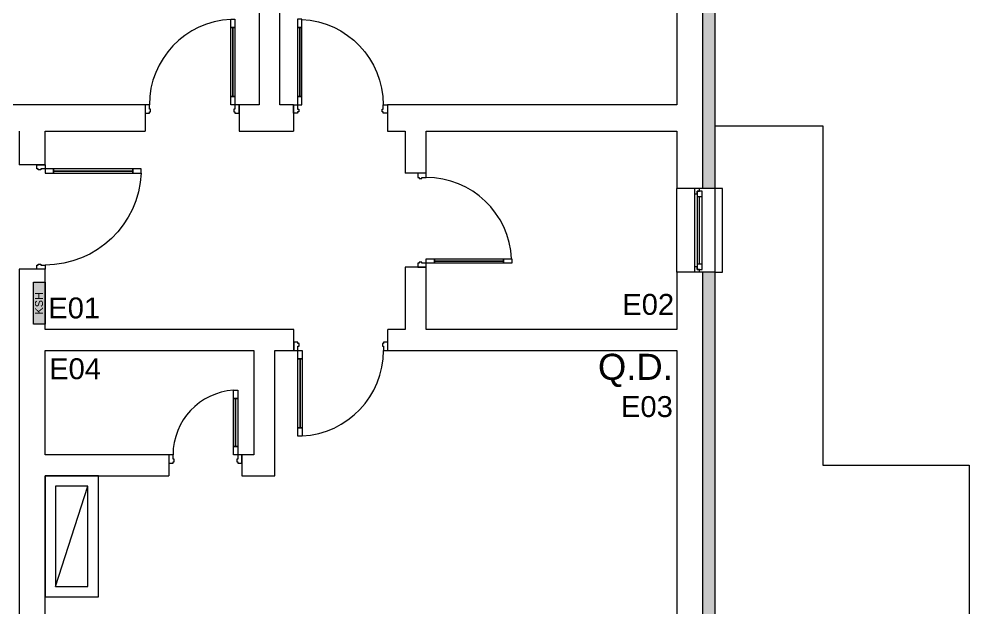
# Model space of a CAD drawing. Header units: millimetres. Extents: x 2773669 to 2919208, y -67651 to -3984.
# Drawn here: x 2828618 to 2837718, y -47324 to -41686 of the extents above; entities that cross this region are included whole.
import ezdxf

# ---------------------------------------------------------------- set-up
doc = ezdxf.new("R2010")
doc.units = ezdxf.units.MM
doc.header["$MEASUREMENT"] = 0
doc.layers.add('0_muret e jashtme', color=7, linetype='Continuous')
for name, color, linetype, lineweight, true_color in [('0_muret e jashtme_Pen_No__82', 7, 'Continuous', 0, 0xaaaaaa), ('ARCHICAD Doors_Pen_No__82', 7, 'Continuous', 0, 0xaaaaaa), ('ARCHICAD Windows_Pen_No__82', 7, 'Continuous', 0, 0xaaaaaa), ('Shell - Roof_Pen_No__82', 7, 'Continuous', 0, 0xaaaaaa), ('Structural - Bearing_Pen_No__82', 7, 'Continuous', 0, 0xaaaaaa), ('Text blocks_Pen_No__82', 7, 'Continuous', 0, 0xaaaaaa)]:
    doc.layers.add(name, color=color, linetype=linetype, lineweight=lineweight, true_color=true_color)
doc.layers.add('Structural - Bearing_Pen_No__19', color=255, linetype='Continuous', lineweight=0)
doc.styles.add('GENERATED_STYLE_1', font='arial.ttf')
pattern_1 = [(90, (2247653.822, -76424.967), (-34.6410162, 0), [20, -40]), (90, (2247636.502, -76394.967), (-34.6410162, 0), [20, -40]), (150, (2247653.822, -76404.967), (17.320508, 30), [20, -40]), (150, (2247619.18, -76404.967), (17.320508, 30), [20, -40]), (210, (2247653.822, -76424.967), (-17.320508, 30), [20, -40]), (210, (2247619.18, -76424.967), (-17.320508, 30), [20, -40])]

# ---------------------------------------------------------------- blocks, each defined once
blk = doc.blocks.new('Window 22')
at = {"layer": 'ARCHICAD Windows_Pen_No__82', "color": 253, "linetype": 'Continuous', "lineweight": 0, "true_color": 0xaaaaaa}
for p, q in [((-400, 150), (-400, 220)), ((-400, 220), (400, 220)), ((400, 220), (400, 150)), ((-400, 150), (-400, 30)), ((400, 150), (400, 30)), ((-400, 30), (-400, 0)), ((-400, 0), (-375, 0)), ((-400, 0), (-400, -50)), ((-400, 0), (-400, -50)), ((-375, 25), (-325, 25)), ((-375, -25), (-375, 25)), ((-375, 0), (-375, -25)), ((-325, 25), (325, 25)), ((-325, 25), (-325, -25)), ((-325, 25), (325, 25)), ((-325, 0), (325, 0)), ((325, -25), (325, 25)), ((325, 25), (375, 25)), ((375, 25), (375, -25)), ((375, -25), (375, 0)), ((375, 0), (400, 0)), ((400, 30), (400, 0)), ((400, 0), (400, -50)), ((400, 0), (400, -50)), ((-350, -50), (-400, -50)), ((-400, -50), (-400, -220)), ((-375, -25), (-350, -25)), ((-325, -25), (-375, -25)), ((-350, -25), (-350, -50)), ((350, -50), (-350, -50)), ((325, -25), (-325, -25)), ((375, -25), (325, -25)), ((350, -50), (350, -25)), ((350, -25), (375, -25)), ((400, -50), (350, -50)), ((400, -50), (400, -220)), ((-400, -220), (400, -220))]:
    blk.add_line(p, q, dxfattribs=at)
blk = doc.blocks.new('Wall_6', base_point=(2834918.2, -38858.5))
at = {"layer": '0_muret e jashtme_Pen_No__82', "linetype": 'Continuous', "lineweight": 0, "true_color": 0xaaaaaa}
h = blk.add_hatch(dxfattribs=at)
h.set_pattern_fill('STYROFOAM_SM_INSULATION', color=253, style=0, pattern_type=2)
h.set_pattern_definition(pattern_1)
h.paths.add_polyline_path([(2835168.2, -38858.5), (2835168.2, -43309.5), (2835288.2, -43309.5), (2835288.2, -38858.5)])
h = blk.add_hatch(dxfattribs=at)
h.set_pattern_fill('STYROFOAM_SM_INSULATION', color=253, style=0, pattern_type=2)
h.set_pattern_definition(pattern_1)
h.paths.add_polyline_path([(2835288.2, -44109.5), (2835168.2, -44109.5), (2835168.2, -49208.5), (2835288.2, -49328.5)])
at = {"layer": '0_muret e jashtme_Pen_No__82', "color": 253, "linetype": 'Continuous', "lineweight": 0, "true_color": 0xaaaaaa}
for p, q in [((2835168.2, -43309.5), (2835168.2, -38858.5)), ((2835088.2, -43309.5), (2834918.2, -43309.5)), ((2835138.2, -43309.5), (2835088.2, -43309.5)), ((2835168.2, -43309.5), (2835138.2, -43309.5)), ((2835288.2, -43309.5), (2835168.2, -43309.5)), ((2835088.2, -44109.5), (2834918.2, -44109.5)), ((2835138.2, -44109.5), (2835088.2, -44109.5)), ((2835168.2, -44109.5), (2835138.2, -44109.5)), ((2835168.2, -49208.5), (2835168.2, -44109.5)), ((2835288.2, -44109.5), (2835168.2, -44109.5))]:
    blk.add_line(p, q, dxfattribs=at)
at = {"layer": '0_muret e jashtme_Pen_No__82', "color": 253, "linetype": 'Continuous', "lineweight": 0, "true_color": 0xaaaaaa, "flags": 128}
for points in [[(2834918.2, -38858.5), (2834918.2, -42508.5)], [(2835288.2, -38858.5), (2834918.2, -38858.5)], [(2835288.2, -43309.5), (2835288.2, -38858.5)], [(2834918.2, -42758.5), (2834918.2, -43309.5)], [(2834918.2, -44109.5), (2834918.2, -44658.5)], [(2835288.2, -49328.5), (2835288.2, -44109.5)], [(2834918.2, -44858.5), (2834918.2, -48958.5)]]:
    blk.add_lwpolyline(points, dxfattribs=at)
at = {"layer": 'ARCHICAD Windows_Pen_No__82', "color": 253, "linetype": 'Continuous', "lineweight": 0, "true_color": 0xaaaaaa, "xscale": -1, "zscale": 1000, "rotation": 269.9999999521411}
blk.add_blockref('Window 22', (2835138.2, -43709.5), dxfattribs=at)
blk = doc.blocks.new('Wall_9', base_point=(2831118.2, -38858.5))
at = {"layer": '0_muret e jashtme_Pen_No__82', "color": 253, "linetype": 'Continuous', "lineweight": 0, "true_color": 0xaaaaaa, "flags": 128}
for points in [[(2830918.2, -38858.5), (2830918.2, -42508.5)], [(2831118.2, -42508.5), (2831118.2, -38858.5)]]:
    blk.add_lwpolyline(points, dxfattribs=at)
blk = doc.blocks.new('Storefront 22')
at = {"layer": 'ARCHICAD Doors_Pen_No__82', "color": 253, "linetype": 'Continuous', "lineweight": 0, "true_color": 0xaaaaaa}
for p, q in [((370, 740), (370, 820)), ((370, 820), (410, 820)), ((410, 820), (410, 740)), ((370, 740), (390, 740)), ((370, 80), (370, 740)), ((410, 740), (370, 740)), ((390, 740), (410, 740)), ((390, 80), (390, 740)), ((390, 740), (390, 80)), ((390, 740), (390, 80)), ((410, 740), (410, 80)), ((-450, 0), (-450, -80)), ((-410, 0), (-450, 0)), ((-450, 0), (-450, -80)), ((-450, 0), (-450, -80)), ((-410, -40), (-410, 0)), ((390, 80), (370, 80)), ((370, 0), (370, 80)), ((370, 80), (410, 80)), ((410, 0), (370, 0)), ((410, 80), (390, 80)), ((410, 80), (410, 0)), ((410, 0), (410, -40)), ((450, 0), (410, 0)), ((450, -80), (450, 0)), ((450, 0), (450, -80)), ((450, 0), (450, -80)), ((-450, -80), (-410, -80)), ((-450, -80), (-450, -250)), ((-400, -40), (-410, -40)), ((-410, -80), (-410, -65.4)), ((-410, -65.4), (-400, -65.4)), ((-400, -65.4), (-400, -40)), ((410, -40), (400, -40)), ((400, -40), (400, -65.4)), ((400, -65.4), (410, -65.4)), ((410, -65.4), (410, -80)), ((410, -80), (450, -80)), ((450, -80), (450, -250))]:
    blk.add_line(p, q, dxfattribs=at)
blk.add_arc((410, 0), 820, 92.79603, 180, dxfattribs=at)
blk = doc.blocks.new('Wall_11', base_point=(2834918.2, -42508.5))
at = {"layer": '0_muret e jashtme_Pen_No__82', "color": 253, "linetype": 'Continuous', "lineweight": 0, "true_color": 0xaaaaaa}
for p, q in [((2829827, -42508.5), (2829827, -42588.5)), ((2830727, -42508.5), (2830727, -42588.5)), ((2831247.4, -42508.5), (2831247.4, -42588.5)), ((2832147.4, -42508.5), (2832147.4, -42588.5)), ((2829827, -42588.5), (2829827, -42758.5)), ((2830727, -42588.5), (2830727, -42758.5)), ((2831247.4, -42588.5), (2831247.4, -42758.5)), ((2832147.4, -42588.5), (2832147.4, -42758.5))]:
    blk.add_line(p, q, dxfattribs=at)
at = {"layer": '0_muret e jashtme_Pen_No__82', "color": 253, "linetype": 'Continuous', "lineweight": 0, "true_color": 0xaaaaaa, "flags": 128}
for points in [[(2829827, -42508.5), (2827568.2, -42508.5)], [(2830918.2, -42508.5), (2830727, -42508.5)], [(2831247.4, -42508.5), (2831118.2, -42508.5)], [(2834918.2, -42508.5), (2832147.4, -42508.5)], [(2828868.2, -42758.5), (2829827, -42758.5)], [(2830727, -42758.5), (2831247.4, -42758.5)], [(2832147.4, -42758.5), (2832318.2, -42758.5)], [(2832518.2, -42758.5), (2834918.2, -42758.5)]]:
    blk.add_lwpolyline(points, dxfattribs=at)
at = {"layer": 'ARCHICAD Doors_Pen_No__82', "color": 253, "linetype": 'Continuous', "lineweight": 0, "true_color": 0xaaaaaa, "zscale": 1000}
blk.add_blockref('Storefront 22', (2830277, -42508.5), dxfattribs=at)
at = {"layer": 'ARCHICAD Doors_Pen_No__82', "color": 253, "linetype": 'Continuous', "lineweight": 0, "true_color": 0xaaaaaa, "xscale": -1, "zscale": 1000}
blk.add_blockref('Storefront 22', (2831697.4, -42508.5), dxfattribs=at)
blk = doc.blocks.new('Storefront 22_2')
at = {"layer": 'ARCHICAD Doors_Pen_No__82', "color": 253, "linetype": 'Continuous', "lineweight": 0, "true_color": 0xaaaaaa}
for p, q in [((420, 840), (420, 920)), ((420, 920), (460, 920)), ((460, 920), (460, 840)), ((420, 840), (440, 840)), ((420, 80), (420, 840)), ((460, 840), (420, 840)), ((440, 840), (460, 840)), ((440, 80), (440, 840)), ((440, 840), (440, 80)), ((440, 840), (440, 80)), ((460, 840), (460, 80)), ((-500, 0), (-500, -80)), ((-460, 0), (-500, 0)), ((-500, 0), (-500, -80)), ((-500, 0), (-500, -80)), ((-460, -40), (-460, 0)), ((440, 80), (420, 80)), ((420, 0), (420, 80)), ((420, 80), (460, 80)), ((460, 0), (420, 0)), ((460, 80), (440, 80)), ((460, 80), (460, 0)), ((460, 0), (460, -40)), ((500, 0), (460, 0)), ((500, -80), (500, 0)), ((500, 0), (500, -80)), ((500, 0), (500, -80)), ((-500, -80), (-460, -80)), ((-500, -80), (-500, -250)), ((-450, -40), (-460, -40)), ((-460, -80), (-460, -65.4)), ((-460, -65.4), (-450, -65.4)), ((-450, -65.4), (-450, -40)), ((460, -40), (450, -40)), ((450, -40), (450, -65.4)), ((450, -65.4), (460, -65.4)), ((460, -65.4), (460, -80)), ((460, -80), (500, -80)), ((500, -80), (500, -250))]:
    blk.add_line(p, q, dxfattribs=at)
blk.add_arc((460, 0), 920, 92.49191, 180, dxfattribs=at)
blk = doc.blocks.new('Wall_20', base_point=(2828868.2, -48058.5))
at = {"layer": '0_muret e jashtme_Pen_No__82', "color": 253, "linetype": 'Continuous', "lineweight": 0, "true_color": 0xaaaaaa}
for p, q in [((2828788.2, -43081.6), (2828618.2, -43081.6)), ((2828868.2, -43081.6), (2828788.2, -43081.6)), ((2828788.2, -44081.6), (2828618.2, -44081.6)), ((2828868.2, -44081.6), (2828788.2, -44081.6))]:
    blk.add_line(p, q, dxfattribs=at)
at = {"layer": '0_muret e jashtme_Pen_No__82', "color": 253, "linetype": 'Continuous', "lineweight": 0, "true_color": 0xaaaaaa, "flags": 128}
for points in [[(2828618.2, -42758.5), (2828618.2, -43081.6)], [(2828868.2, -43081.6), (2828868.2, -42758.5)], [(2828618.2, -44081.6), (2828618.2, -48058.5)], [(2828868.2, -44658.5), (2828868.2, -44081.6)], [(2828868.2, -45858.5), (2828868.2, -44858.5)], [(2828868.2, -48058.5), (2828868.2, -46058.5)]]:
    blk.add_lwpolyline(points, dxfattribs=at)
at = {"layer": 'ARCHICAD Doors_Pen_No__82', "color": 253, "linetype": 'Continuous', "lineweight": 0, "true_color": 0xaaaaaa, "xscale": -1, "zscale": 1000, "rotation": 270}
blk.add_blockref('Storefront 22_2', (2828868.2, -43581.6), dxfattribs=at)
blk = doc.blocks.new('Storefront 22_3')
at = {"layer": 'ARCHICAD Doors_Pen_No__82', "color": 253, "linetype": 'Continuous', "lineweight": 0, "true_color": 0xaaaaaa}
for p, q in [((370, 740), (370, 820)), ((370, 820), (410, 820)), ((410, 820), (410, 740)), ((370, 740), (390, 740)), ((370, 80), (370, 740)), ((410, 740), (370, 740)), ((390, 740), (410, 740)), ((390, 80), (390, 740)), ((390, 740), (390, 80)), ((390, 740), (390, 80)), ((410, 740), (410, 80)), ((-450, 0), (-450, -80)), ((-410, 0), (-450, 0)), ((-450, 0), (-450, -80)), ((-450, 0), (-450, -80)), ((-410, -40), (-410, 0)), ((390, 80), (370, 80)), ((370, 0), (370, 80)), ((370, 80), (410, 80)), ((410, 0), (370, 0)), ((410, 80), (390, 80)), ((410, 80), (410, 0)), ((410, 0), (410, -40)), ((450, 0), (410, 0)), ((450, -80), (450, 0)), ((450, 0), (450, -80)), ((450, 0), (450, -80)), ((-450, -80), (-410, -80)), ((-450, -80), (-450, -200)), ((-400, -40), (-410, -40)), ((-410, -80), (-410, -65.4)), ((-410, -65.4), (-400, -65.4)), ((-400, -65.4), (-400, -40)), ((410, -40), (400, -40)), ((400, -40), (400, -65.4)), ((400, -65.4), (410, -65.4)), ((410, -65.4), (410, -80)), ((410, -80), (450, -80)), ((450, -80), (450, -200))]:
    blk.add_line(p, q, dxfattribs=at)
blk.add_arc((410, 0), 820, 92.79603, 180, dxfattribs=at)
blk = doc.blocks.new('Wall_25', base_point=(2832318.2, -42508.5))
at = {"layer": '0_muret e jashtme_Pen_No__82', "color": 253, "linetype": 'Continuous', "lineweight": 0, "true_color": 0xaaaaaa}
for p, q in [((2832438.2, -43163.3), (2832318.2, -43163.3)), ((2832518.2, -43163.3), (2832438.2, -43163.3)), ((2832438.2, -44063.3), (2832318.2, -44063.3)), ((2832518.2, -44063.3), (2832438.2, -44063.3))]:
    blk.add_line(p, q, dxfattribs=at)
at = {"layer": '0_muret e jashtme_Pen_No__82', "color": 253, "linetype": 'Continuous', "lineweight": 0, "true_color": 0xaaaaaa, "flags": 128}
for points in [[(2832318.2, -42758.5), (2832318.2, -43163.3)], [(2832518.2, -43163.3), (2832518.2, -42758.5)], [(2832318.2, -44063.3), (2832318.2, -44658.5)], [(2832518.2, -44658.5), (2832518.2, -44063.3)]]:
    blk.add_lwpolyline(points, dxfattribs=at)
at = {"layer": 'ARCHICAD Doors_Pen_No__82', "color": 253, "linetype": 'Continuous', "lineweight": 0, "true_color": 0xaaaaaa, "zscale": 1000, "rotation": 270}
blk.add_blockref('Storefront 22_3', (2832518.2, -43613.3), dxfattribs=at)
blk = doc.blocks.new('Wall_26', base_point=(2834918.2, -44658.5))
at = {"layer": '0_muret e jashtme_Pen_No__82', "color": 253, "linetype": 'Continuous', "lineweight": 0, "true_color": 0xaaaaaa}
for p, q in [((2831250.7, -44778.5), (2831250.7, -44658.5)), ((2832150.7, -44778.5), (2832150.7, -44658.5)), ((2831250.7, -44858.5), (2831250.7, -44778.5)), ((2832150.7, -44858.5), (2832150.7, -44778.5))]:
    blk.add_line(p, q, dxfattribs=at)
at = {"layer": '0_muret e jashtme_Pen_No__82', "color": 253, "linetype": 'Continuous', "lineweight": 0, "true_color": 0xaaaaaa, "flags": 128}
for points in [[(2831250.7, -44658.5), (2828868.2, -44658.5)], [(2832318.2, -44658.5), (2832150.7, -44658.5)], [(2834918.2, -44658.5), (2832518.2, -44658.5)], [(2828868.2, -44858.5), (2830868.2, -44858.5)], [(2831068.2, -44858.5), (2831250.7, -44858.5)], [(2832150.7, -44858.5), (2834918.2, -44858.5)]]:
    blk.add_lwpolyline(points, dxfattribs=at)
at = {"layer": 'ARCHICAD Doors_Pen_No__82', "color": 253, "linetype": 'Continuous', "lineweight": 0, "true_color": 0xaaaaaa, "zscale": 1000, "rotation": 180}
blk.add_blockref('Storefront 22_3', (2831700.7, -44858.5), dxfattribs=at)
blk = doc.blocks.new('Wall_27', base_point=(2830868.2, -44658.5))
at = {"layer": '0_muret e jashtme_Pen_No__82', "color": 253, "linetype": 'Continuous', "lineweight": 0, "true_color": 0xaaaaaa, "flags": 128}
for points in [[(2830868.2, -44858.5), (2830868.2, -45858.5)], [(2831068.2, -46058.5), (2831068.2, -44858.5)]]:
    blk.add_lwpolyline(points, dxfattribs=at)
blk = doc.blocks.new('Storefront 22_4')
at = {"layer": 'ARCHICAD Doors_Pen_No__82', "color": 253, "linetype": 'Continuous', "lineweight": 0, "true_color": 0xaaaaaa}
for p, q in [((270, 540), (270, 620)), ((270, 620), (310, 620)), ((310, 620), (310, 540)), ((270, 540), (290, 540)), ((270, 80), (270, 540)), ((310, 540), (270, 540)), ((290, 540), (310, 540)), ((290, 80), (290, 540)), ((290, 540), (290, 80)), ((290, 540), (290, 80)), ((310, 540), (310, 80)), ((-350, 0), (-350, -80)), ((-310, 0), (-350, 0)), ((-350, 0), (-350, -80)), ((-350, 0), (-350, -80)), ((-310, -40), (-310, 0)), ((290, 80), (270, 80)), ((270, 0), (270, 80)), ((270, 80), (310, 80)), ((310, 0), (270, 0)), ((310, 80), (290, 80)), ((310, 80), (310, 0)), ((310, 0), (310, -40)), ((350, 0), (310, 0)), ((350, -80), (350, 0)), ((350, 0), (350, -80)), ((350, 0), (350, -80)), ((-350, -80), (-310, -80)), ((-350, -80), (-350, -200)), ((-300, -40), (-310, -40)), ((-310, -80), (-310, -65.4)), ((-310, -65.4), (-300, -65.4)), ((-300, -65.4), (-300, -40)), ((310, -40), (300, -40)), ((300, -40), (300, -65.4)), ((300, -65.4), (310, -65.4)), ((310, -65.4), (310, -80)), ((310, -80), (350, -80)), ((350, -80), (350, -200))]:
    blk.add_line(p, q, dxfattribs=at)
blk.add_arc((310, 0), 620, 93.69907, 180, dxfattribs=at)
blk = doc.blocks.new('Wall_28', base_point=(2830868.2, -45858.5))
at = {"layer": '0_muret e jashtme_Pen_No__82', "color": 253, "linetype": 'Continuous', "lineweight": 0, "true_color": 0xaaaaaa}
for p, q in [((2830053.6, -45858.5), (2830053.6, -45938.5)), ((2830753.6, -45858.5), (2830753.6, -45938.5)), ((2830053.6, -45938.5), (2830053.6, -46058.5)), ((2830753.6, -45938.5), (2830753.6, -46058.5))]:
    blk.add_line(p, q, dxfattribs=at)
at = {"layer": '0_muret e jashtme_Pen_No__82', "color": 253, "linetype": 'Continuous', "lineweight": 0, "true_color": 0xaaaaaa, "flags": 128}
for points in [[(2830053.6, -45858.5), (2828868.2, -45858.5)], [(2830868.2, -45858.5), (2830753.6, -45858.5)], [(2828868.2, -46058.5), (2830053.6, -46058.5)], [(2830753.6, -46058.5), (2831068.2, -46058.5)]]:
    blk.add_lwpolyline(points, dxfattribs=at)
at = {"layer": 'ARCHICAD Doors_Pen_No__82', "color": 253, "linetype": 'Continuous', "lineweight": 0, "true_color": 0xaaaaaa, "zscale": 1000}
blk.add_blockref('Storefront 22_4', (2830403.6, -45858.5), dxfattribs=at)

msp = doc.modelspace()

# ---------------------------------------------------------------- hatches: boundary and pattern name
at = {"layer": 'Structural - Bearing_Pen_No__19', "linetype": 'Continuous', "lineweight": 0}
msp.add_hatch(color=255, dxfattribs=at).paths.add_polyline_path([(2828868.17292, -44606.57502), (2828758.17292, -44606.57502), (2828758.17292, -44206.57502), (2828868.17292, -44206.57502)])

# ---------------------------------------------------------------- linework, layer by layer
at = {"layer": 'Shell - Roof_Pen_No__82', "color": 253, "linetype": 'Continuous', "lineweight": 0, "true_color": 0xaaaaaa}
for p, q in [((2828758.17292, -44206.57502), (2828868.17292, -44206.57502)), ((2828758.17292, -44606.57502), (2828758.17292, -44206.57502)), ((2828868.17292, -44206.57502), (2828868.17292, -44606.57502)), ((2828868.17292, -44606.57502), (2828758.17292, -44606.57502)), ((2829378.17292, -46058.54946), (2828868.17292, -46058.54946)), ((2828868.17292, -46058.54946), (2828868.17292, -47218.54946)), ((2829378.17292, -47218.54946), (2829378.17292, -46058.54946)), ((2828868.17292, -47218.54946), (2829378.17292, -47218.54946))]:
    msp.add_line(p, q, dxfattribs=at)
at = {"layer": 'Structural - Bearing_Pen_No__82', "color": 253, "linetype": 'Continuous', "lineweight": 0, "true_color": 0xaaaaaa, "flags": 128}
for points in [[(2835288.17292, -42708.54946), (2836318.17292, -42708.54946), (2836318.17292, -45958.54946), (2837718.17292, -45958.54946), (2837718.17292, -47758.54946), (2836318.17292, -47758.54946), (2836318.17292, -50458.54946), (2835288.17292, -49334.9131)], [(2828868.17292, -44606.57502), (2828758.17292, -44606.57502), (2828758.17292, -44206.57502), (2828868.17292, -44206.57502)], [(2829378.17292, -46058.54946), (2828868.17292, -46058.54946), (2828868.17292, -47218.54946), (2829378.17292, -47218.54946)], [(2828968.17292, -47118.54946), (2829278.17292, -47118.54946), (2829278.17292, -46158.54946), (2828968.17292, -46158.54946)], [(2828968.17292, -47118.54946), (2829278.17292, -46158.54946), (2828968.17292, -46158.54946)]]:
    msp.add_lwpolyline(points, close=True, dxfattribs=at)

# ---------------------------------------------------------------- block references
at = {"layer": '0_muret e jashtme', "color": 7, "lineweight": 0}
for name, p in [('Wall_9', (2831118.17293, -38858.54946)), ('Wall_6', (2834918.17293, -38858.54946)), ('Wall_11', (2834918.17292, -42508.54946)), ('Wall_20', (2828868.17292, -48058.54946)), ('Wall_25', (2832318.17292, -42508.54946)), ('Wall_26', (2834918.17292, -44658.54946)), ('Wall_27', (2830868.17292, -44658.54946)), ('Wall_28', (2830868.17292, -45858.54946))]:
    msp.add_blockref(name, p, dxfattribs=at)

# ---------------------------------------------------------------- texts
at = {"layer": 'Text blocks_Pen_No__82', "color": 253, "linetype": 'Continuous', "lineweight": 0, "true_color": 0xaaaaaa, "insert": (2828772.09061, -44516.03566), "char_height": 75, "attachment_point": 1, "rotation": 90, "style": 'GENERATED_STYLE_1'}
msp.add_mtext('\\A1;{\\pql;\\fArial|b0|i0|c0|p34;KSH}', dxfattribs=at)
at = {"layer": 'Text blocks_Pen_No__82', "color": 253, "linetype": 'Continuous', "lineweight": 0, "true_color": 0xaaaaaa, "attachment_point": 1, "style": 'GENERATED_STYLE_1'}
for s, insert, char_height in [('\\A1;{\\pql;\\fArial|b0|i0|c0|p34;E0\\fArial|b0|i0|c0|p34;2}', (2834396.82435, -44318.24147), 200), ('\\A1;{\\pql;\\fArial|b0|i0|c0|p34;E\\fArial|b0|i0|c0|p34;01}', (2828898.41433, -44352.53052), 200), ('\\A1;{\\pql;\\fArial|b0|i0|c0|p34;E0\\fArial|b0|i0|c0|p34;4}', (2828906.70035, -44934.1014), 200), ('\\A1;{\\pql;\\fArial|b0|i0|c0|p34;Q.D.}', (2834163.83445, -44890.94718), 250), ('\\A1;{\\pql;\\fArial|b0|i0|c0|p34;E0\\fArial|b0|i0|c0|p34;3}', (2834384.328, -45296.33984), 200)]:
    msp.add_mtext(s, dxfattribs=dict(at, insert=insert, char_height=char_height))

doc.saveas('drawing.dxf')
